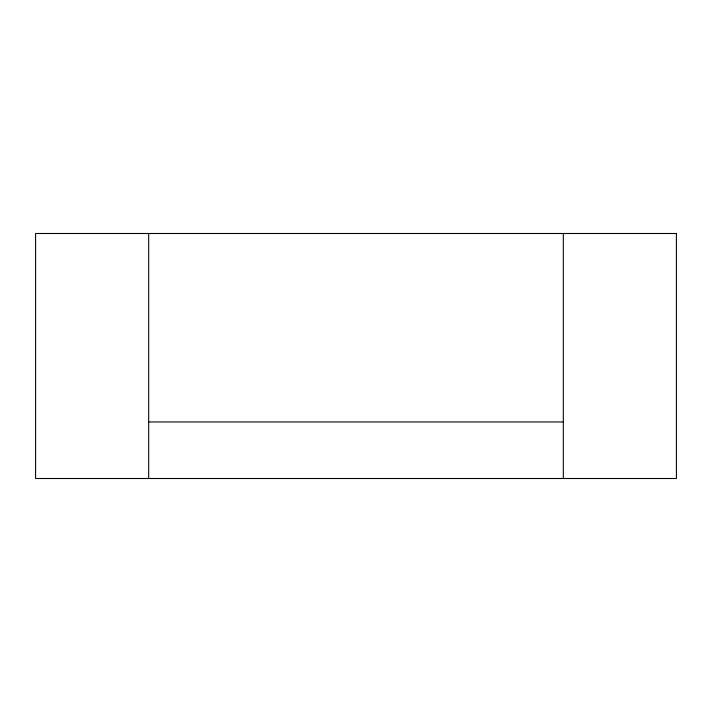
<?xml version="1.0" encoding="UTF-8"?>
<svg xmlns="http://www.w3.org/2000/svg" width="712" height="712" viewBox="0 0 712 712"><rect width="100%" height="100%" fill="white"/><g stroke="black" fill="none" stroke-linecap="round" stroke-linejoin="round"><path stroke-width="1.07" d="M148.683 421.967L563.317 421.967M563.317 233.492L563.317 478.508M148.683 233.492L148.683 478.508M676.4 233.492L35.6 233.492L35.6 478.508L676.4 478.508L676.4 233.492"/></g></svg>
